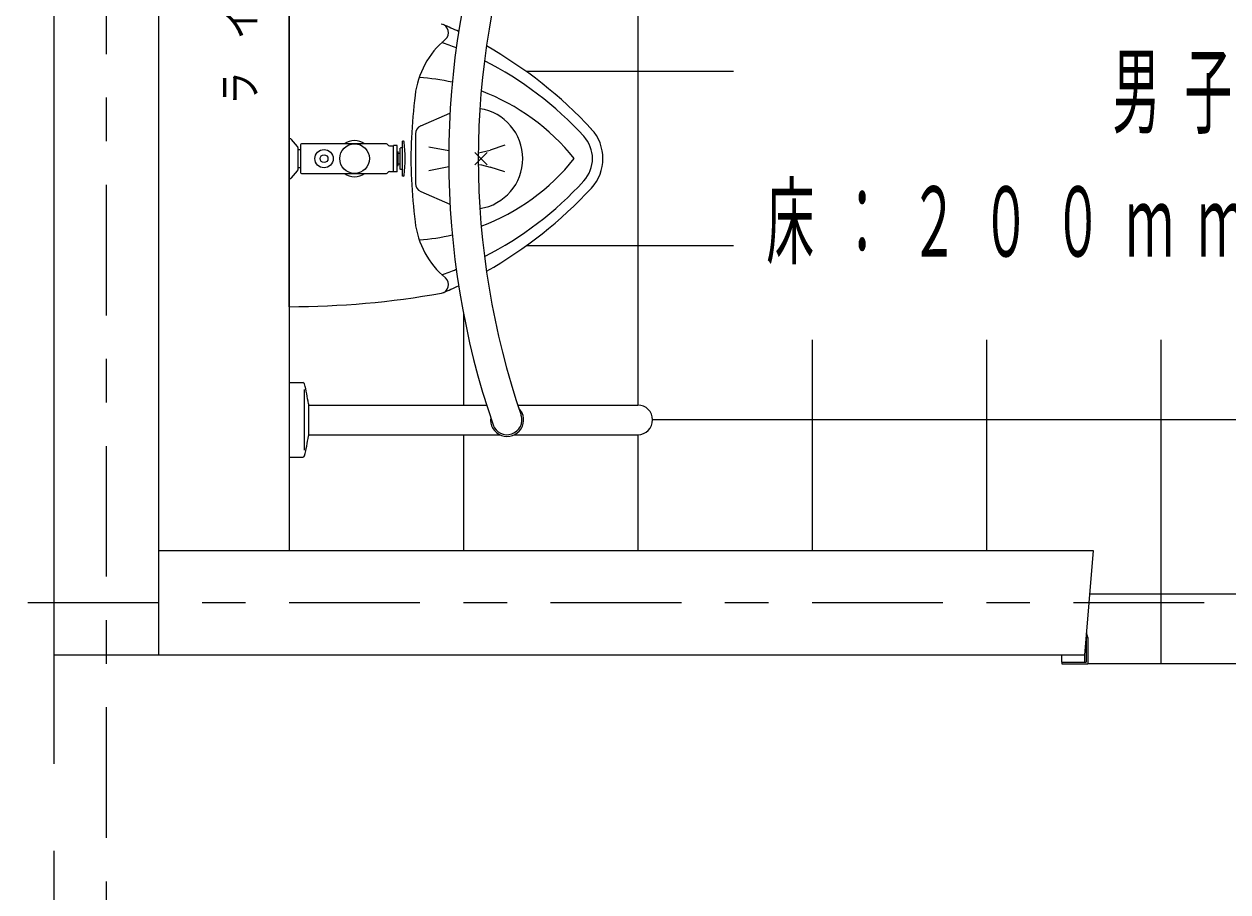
# Model space of a CAD drawing. Units: millimetres on the paper, enlarged 30 times, with parts at other scales. Extents: x -11550 to 187, y -62370 to 8010.
# Drawn here: x -10723 to -9894, y 2880 to 3478 of the extents above; entities that cross this region are included whole.
import ezdxf

# ---------------------------------------------------------------- set-up
doc = ezdxf.new("R2010")
doc.units = ezdxf.units.MM
doc.header["$LTSCALE"] = 30
doc.linetypes.add('USER1', pattern=[4.5, 2.5, -2])
doc.linetypes.add('USER2', pattern=[6, 3, -1, 1, -1])
doc.layers.add('layer1', color=4, linetype='Continuous', lineweight=25)
doc.styles.add('ＭＳ ゴシック', font='')
doc.styles.get('ＭＳ ゴシック').set_extended_font_data('MS Gothic')

msp = doc.modelspace()

# ---------------------------------------------------------------- linework, layer by layer
at = {"layer": 'layer1', "linetype": 'USER2'}
for p, q in [((-10666.2, 4627.6), (-10666.2, 1897.6)), ((-5950.2, 3079.6), (-10852.2, 3079.6))]:
    msp.add_line(p, q, dxfattribs=at)
at = {"layer": 'layer1', "color": 20}
for p, q in [((-10630.2, 4477.6), (-10630.2, 3043.6)), ((-10702.2, 3568.6), (-10702.2, 3043.6)), ((-10630.2, 3115.6), (-9986.7, 3115.6)), ((-9986.7, 3115.6), (-9992.7, 3043.6)), ((-9992.7, 3043.6), (-10702.2, 3043.6))]:
    msp.add_line(p, q, dxfattribs=at)
at = {"layer": 'layer1', "color": 3}
for p, q in [((-10540.2, 4141.6), (-10540.2, 3115.6)), ((-10540.2, 3283.6), (-10540.2, 3487.6)), ((-10540.2, 3487.6), (-10540.2, 3283.6)), ((-10449.59, 3408.17), (-10429.53, 3416.88)), ((-10540.2, 3399.39), (-10539.69, 3399.39)), ((-10534.48, 3394.02), (-10538.55, 3398.85)), ((-10453.2, 3402.66), (-10453.2, 3368.53)), ((-10534.2, 3393.25), (-10534.2, 3377.93)), ((-10534.2, 3391.87), (-10532.4, 3391.87)), ((-10532.4, 3395.19), (-10532.4, 3375.99)), ((-10473.3, 3395.79), (-10531.8, 3395.79)), ((-10471.14, 3394.44), (-10468.56, 3394.44)), ((-10468.56, 3394.44), (-10468.56, 3392.91)), ((-10468.5, 3392.91), (-10468.56, 3392.91)), ((-10465.8, 3394.59), (-10468.5, 3394.59)), ((-10468.5, 3376.59), (-10468.5, 3394.59)), ((-10465.8, 3376.59), (-10465.8, 3394.59)), ((-10465.8, 3390.44), (-10465.2, 3390.39)), ((-10465.2, 3380.79), (-10465.2, 3390.39)), ((-10463.4, 3393.09), (-10463.7, 3392.79)), ((-10463.7, 3378.39), (-10463.7, 3392.79)), ((-10462.2, 3393.09), (-10463.4, 3393.09)), ((-10462.2, 3373.59), (-10462.2, 3397.59)), ((-10461.54, 3397.59), (-10462.2, 3397.59)), ((-10444.05, 3393.72), (-10430.37, 3391.13)), ((-10409.98, 3389.65), (-10407.76, 3389.94)), ((-10407.76, 3389.94), (-10401.95, 3391.46)), ((-10391.78, 3394.76), (-10401.95, 3391.46)), ((-10463.7, 3389.16), (-10465.2, 3389.18)), ((-10465.2, 3381.99), (-10463.7, 3382.02)), ((-10403.95, 3381.34), (-10412.44, 3389.83)), ((-10412.44, 3381.34), (-10403.95, 3389.83)), ((-10538.55, 3372.32), (-10534.48, 3377.15)), ((-10532.4, 3379.3), (-10534.2, 3379.3)), ((-10531.8, 3375.39), (-10473.3, 3375.39)), ((-10471.14, 3376.74), (-10468.56, 3376.74)), ((-10468.56, 3378.27), (-10468.56, 3376.74)), ((-10468.5, 3378.27), (-10468.56, 3378.27)), ((-10465.8, 3376.59), (-10468.5, 3376.59)), ((-10465.8, 3380.74), (-10465.2, 3380.79)), ((-10463.4, 3378.09), (-10463.7, 3378.39)), ((-10462.2, 3378.09), (-10463.4, 3378.09)), ((-10461.54, 3373.59), (-10462.2, 3373.59)), ((-10444.05, 3377.48), (-10430.37, 3380.07)), ((-10409.98, 3381.55), (-10407.76, 3381.26)), ((-10407.76, 3381.26), (-10401.95, 3379.74)), ((-10391.78, 3376.44), (-10401.95, 3379.74)), ((-10540.2, 3371.79), (-10539.69, 3371.79)), ((-10449.59, 3363.03), (-10429.53, 3354.32)), ((-10540.2, 3231.25), (-10540.2, 3179.95)), ((-10540.2, 3231.25), (-10530.9, 3231.25)), ((-10530, 3226.45), (-10530, 3184.74)), ((-10527, 3216.64), (-10527, 3194.56)), ((-10527, 3215.8), (-10404.29, 3215.8)), ((-10382.86, 3215.8), (-10300.2, 3215.8)), ((-10527, 3195.4), (-10395.29, 3195.4)), ((-10385.11, 3195.4), (-10300.2, 3195.4)), ((-10540.2, 3179.95), (-10530.9, 3179.95)), ((-9991.5, 3055.6), (-9990.3, 3055.6)), ((-9991.5, 3055.6), (-9991.5, 3038.8)), ((-9990.3, 3055.6), (-9990.3, 3037.6)), ((-10008.3, 3038.8), (-10008.3, 3037.6)), ((-10008.3, 3038.8), (-9991.5, 3038.8)), ((-10008.3, 3037.6), (-9990.3, 3037.6)), ((-9503.1, 3037.6), (-9990.3, 3037.6))]:
    msp.add_line(p, q, dxfattribs=at)
at = {"layer": 'layer1'}
for p, q in [((-10300.2, 3555.4), (-10300.2, 3215.8)), ((-10234.22, 3445.6), (-10377, 3445.6)), ((-10234.22, 3325.6), (-10377, 3325.6)), ((-10420.2, 3278.71), (-10420.2, 3215.8)), ((-10180.2, 3260.75), (-10180.2, 3115.6)), ((-10060.2, 3260.75), (-10060.2, 3115.6)), ((-9940.2, 3260.75), (-9940.2, 3037.6)), ((-9220.2, 3205.6), (-10290, 3205.6)), ((-10420.2, 3195.4), (-10420.2, 3115.6)), ((-10300.2, 3195.4), (-10300.2, 3115.6)), ((-9504.2, 3085.6), (-9989.2, 3085.6)), ((-9990.3, 3055.6), (-9991.17, 3058.86)), ((-10008.3, 3038.8), (-10008.3, 3043.6)), ((-9992.7, 3043.6), (-9992.7, 3038.8))]:
    msp.add_line(p, q, dxfattribs=at)
at = {"layer": 'layer1', "linetype": 'USER1'}
msp.add_line((-10702.2, 3043.6), (-10702.2, 1987.6), dxfattribs=at)
at = {"layer": 'layer1', "color": 3}
for centre, radius in [((-10516.2, 3385.59), 6.3), ((-10495.2, 3385.59), 10.2), ((-10516.2, 3385.59), 2.7)]:
    msp.add_circle(centre, radius, dxfattribs=at)
for centre, radius, start, end in [((-9865.2, 3385.6), 565.2, 161.07536, 198.92464), ((-9865.2, 3385.6), 544.8, 161.07536, 198.92464), ((-10436.5, 3472.39), 6, 310.09866, 80.07721), ((-10552.32, 3202.17), 300, 64.58615, 66.79974), ((-10393.99, 3421.91), 60, 130.09866, 173.04819), ((-10514.56, 3239.11), 240, 68.14781, 70.67381), ((-10552.32, 3202.17), 300, 42.79421, 60.4666), ((-10514.56, 3239.11), 240, 42.4118, 63.05449), ((-10461.05, 3291.88), 150, 77.24947, 86.04149), ((-10461.05, 3291.88), 150, 38.66929, 69.28814), ((-10096.2, 3385.6), 360, 173.04819, 177.70756), ((-10414.2, 3385.6), 34.8, 278.73829, 81.22313), ((-10447.2, 3402.66), 6, 113.48134, 180), ((-10539.69, 3397.89), 1.5, 40.10091, 90), ((-10255.56, 3385.6), 200.87, 175.88905, 184.11095), ((-10354.2, 3385.6), 22.8, 317.5882, 42.41181), ((-10354.2, 3385.6), 30, 317.20579, 42.83496), ((-10535.4, 3393.25), 1.2, 0, 40.10091), ((-10531.8, 3395.19), 0.6, 90, 180), ((-10495.2, 3385.6), 12.46, 54.86754, 125.13246), ((-10473.3, 3394.59), 1.2, 25.94448, 90), ((-10471.14, 3395.64), 1.2, 205.94448, 270), ((-10461.54, 3396.99), 0.6, 5.4788, 90), ((-10580.4, 3385.59), 120, 354.5212, 5.4788), ((-10461.05, 3479.32), 150, 290.71186, 321.33071), ((-10535.4, 3377.93), 1.2, 319.89909, 0), ((-10531.8, 3375.99), 0.6, 180, 270), ((-10495.2, 3385.6), 12.46, 235.04177, 304.95823), ((-10473.3, 3376.59), 1.2, 270, 334.05552), ((-10471.14, 3375.54), 1.2, 90, 154.05552), ((-10461.54, 3374.19), 0.6, 270, 354.5212), ((-10539.69, 3373.29), 1.5, 270, 319.89909), ((-10096.2, 3385.6), 360, 182.29244, 186.95181), ((-10447.2, 3368.53), 6, 180, 246.51866), ((-10514.56, 3532.09), 240, 296.94551, 317.5882), ((-10552.32, 3569.03), 300, 299.5334, 317.20579), ((-10393.99, 3349.29), 60, 186.95181, 229.90134), ((-10461.05, 3479.32), 150, 273.95851, 282.75053), ((-10514.56, 3532.09), 240, 289.32619, 291.85219), ((-10436.5, 3298.8), 6, 280.09941, 49.71045), ((-10540.66, 3883.6), 600, 270.04462, 280.09941), ((-10552.32, 3569.03), 300, 293.20026, 295.41385), ((-10530.9, 3230.05), 1.2, 15.79479, 90), ((-10616.35, 3205.88), 90, 6.91322, 15.79479), ((-10527.6, 3216.64), 0.6, 0, 6.91322), ((-10390.2, 3205.6), 11.4, 172.13769, 45.12679), ((-10390.2, 3205.6), 10.2, 198.92464, 18.92464), ((-10300.2, 3205.6), 10.2, 270, 90), ((-10616.35, 3205.32), 90, 344.20521, 353.08678), ((-10527.6, 3194.56), 0.6, 353.08678, 0), ((-10530.9, 3181.15), 1.2, 270, 344.20521)]:
    msp.add_arc(centre, radius, start, end, dxfattribs=at)

# ---------------------------------------------------------------- texts
at = {"layer": 'layer1', "color": 2, "insert": (-10560.66, 3422.74), "char_height": 22.43, "attachment_point": 7, "rotation": 90, "style": 'ＭＳ ゴシック'}
msp.add_mtext('\\T1.97;\\W0.75;ライニング兼荷物置台', dxfattribs=at)
at = {"layer": 'layer1', "color": 3, "insert": (-9973.4, 3429.51), "char_height": 48.39, "attachment_point": 4, "style": 'ＭＳ ゴシック'}
msp.add_mtext('\\T1.5;\\W0.5;男子トイレ', dxfattribs=at)
at = {"layer": 'layer1', "color": 2, "insert": (-10211.74, 3339.51), "char_height": 48.39, "attachment_point": 4, "style": 'ＭＳ ゴシック'}
msp.add_mtext('\\T1.5;\\W0.5;床：２００ｍｍ角磁器質タイル貼', dxfattribs=at)

doc.saveas('drawing.dxf')
